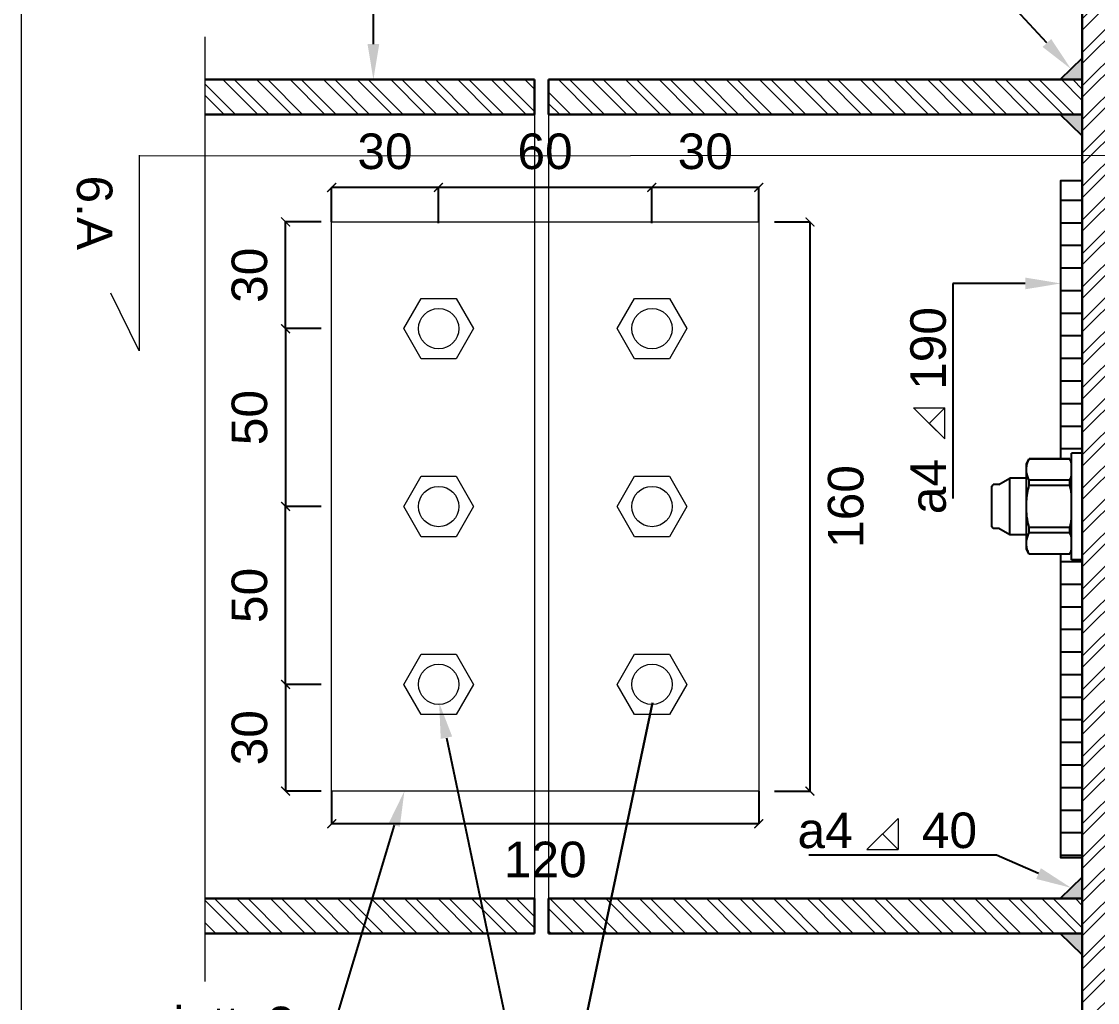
# Model space of a CAD drawing. Header units: millimetres. Extents: x 1415 to 3549, y 2194 to 4677.
# Drawn here: x 1788.7096 to 1789.0121, y 2312.8572 to 2313.133 of the extents above; entities that cross this region are included whole.
import ezdxf
from ezdxf import colors
from ezdxf.entities.mleader import LeaderData, LeaderLine
from ezdxf.math import Vec2, Vec3

# ---------------------------------------------------------------- set-up
doc = ezdxf.new("R2010")
doc.units = ezdxf.units.MM
for name, pattern in [('ACAD_ISO02W100', [15, 12, -3]), ('DASHDOT', [1, 0.5, -0.25, 0, -0.25]), ('phl_thick', [0])]:
    doc.linetypes.add(name, pattern=pattern)
doc.layers.get('0').update_dxf_attribs({"plot": 0})
for name, color, linetype, lineweight in [('bulloni', 170, 'Continuous', 15), ('giunti', 7, 'Continuous', 15), ('Layer3', 7, 'Continuous', 15), ('Layer4', 7, 'Continuous', 15), ('quote', 252, 'Continuous', 5), ('sezionato particolari', 7, 'Continuous', 30), ('sezione', 18, 'ACAD_ISO02W100', 20)]:
    doc.layers.add(name, color=color, linetype=linetype, lineweight=lineweight)
doc.layers.add('projection', color=7, linetype='Continuous')
doc.layers.add('saldatura', color=6, linetype='Continuous')
doc.layers.add('retini', color=7, linetype='DASHDOT', lineweight=9, true_color=0x636466)
doc.styles.get("Standard").update_dxf_attribs({"font": 'arial.ttf'})
doc.dimstyles.new('quote acciaio', dxfattribs={"dimtxt": 0.01, "dimasz": 0.0025, "dimexe": 0, "dimexo": 0, "dimgap": 0.005, "dimtad": 2, "dimdec": 0, "dimlfac": 1000, "dimzin": 0, "dimdsep": 46, "dimtxsty": 'Standard', "dimblk": 'ARCHTICK', "dimcen": 0, "dimclre": 252, "dimadec": 0, "dimazin": 0, "dimtfac": 1, "dimtdec": 0, "dimtofl": 0, "dimtmove": 0, "dimatfit": 3, "dimfxl": 0.01, "dimfxlon": 1, "dimtolj": 1, "dimtzin": 0, "dimarcsym": 0})
pattern_1 = [(135, (0, 0), (-0.004714634464, -0.004714634464), []), (135, (2e-19, 0.003143), (-0.004714634464, -0.004714634464), [])]

# ---------------------------------------------------------------- blocks, each defined once
blk = doc.blocks.new('_ArchTick')
at = {"color": 0, "linetype": 'ByBlock', "const_width": 0.15}
blk.add_lwpolyline([(-0.5, -0.5), (0.5, 0.5)], dxfattribs=at)
blk = doc.blocks.new('*D911')
at = {"layer": 'Defpoints', "color": 0, "transparency": 16777216}
for p in [(1788.78384, 2313.07662), (1788.79679, 2313.07662), (1788.82679, 2313.04662)]:
    blk.add_point(p, dxfattribs=at)
at = {"layer": 'quote', "color": 252, "lineweight": -2, "transparency": 16777216}
for p, q in [((1788.79384, 2313.07662), (1788.78384, 2313.07662)), ((1788.79384, 2313.04662), (1788.78384, 2313.04662))]:
    blk.add_line(p, q, dxfattribs=at)
at = {"layer": 'quote', "color": 0, "linetype": 'Continuous', "lineweight": -2, "transparency": 16777216}
blk.add_line((1788.78384, 2313.04662), (1788.78384, 2313.07662), dxfattribs=at)
at = {"layer": 'quote', "color": 0, "lineweight": -2, "transparency": 16777216, "xscale": 0.0025, "yscale": 0.0025, "zscale": 0.0025}
for p, rotation in [((1788.78384, 2313.07662), 90), ((1788.78384, 2313.04662), 270)]:
    blk.add_blockref('_ArchTick', p, dxfattribs=dict(at, rotation=rotation))
at = {"layer": 'quote', "color": 0, "transparency": 16777216, "insert": (1788.77373, 2313.06162), "char_height": 0.01, "attachment_point": 5, "rotation": 90}
blk.add_mtext('\\A1;30', dxfattribs=at)
blk = doc.blocks.new('*D906')
at = {"layer": 'Defpoints', "color": 0, "transparency": 16777216}
for p in [(1788.82679, 2313.04662), (1788.78384, 2312.99662), (1788.82679, 2312.99662)]:
    blk.add_point(p, dxfattribs=at)
at = {"layer": 'quote', "color": 252, "lineweight": -2, "transparency": 16777216}
for p, q in [((1788.79384, 2313.04662), (1788.78384, 2313.04662)), ((1788.79384, 2312.99662), (1788.78384, 2312.99662))]:
    blk.add_line(p, q, dxfattribs=at)
at = {"layer": 'quote', "color": 0, "linetype": 'Continuous', "lineweight": -2, "transparency": 16777216}
blk.add_line((1788.78384, 2313.04662), (1788.78384, 2312.99662), dxfattribs=at)
at = {"layer": 'quote', "color": 0, "lineweight": -2, "transparency": 16777216, "xscale": 0.0025, "yscale": 0.0025, "zscale": 0.0025}
for p, rotation in [((1788.78384, 2313.04662), 90), ((1788.78384, 2312.99662), 270)]:
    blk.add_blockref('_ArchTick', p, dxfattribs=dict(at, rotation=rotation))
at = {"layer": 'quote', "color": 0, "transparency": 16777216, "insert": (1788.77373, 2313.02162), "char_height": 0.01, "attachment_point": 5, "rotation": 90}
blk.add_mtext('\\A1;50', dxfattribs=at)
blk = doc.blocks.new('*D912')
at = {"layer": 'Defpoints', "color": 0, "transparency": 16777216}
for p in [(1788.82679, 2312.94662), (1788.78384, 2312.91662), (1788.85683, 2312.91662)]:
    blk.add_point(p, dxfattribs=at)
at = {"layer": 'quote', "color": 252, "lineweight": -2, "transparency": 16777216}
for p, q in [((1788.79384, 2312.94662), (1788.78384, 2312.94662)), ((1788.79384, 2312.91662), (1788.78384, 2312.91662))]:
    blk.add_line(p, q, dxfattribs=at)
at = {"layer": 'quote', "color": 0, "linetype": 'Continuous', "lineweight": -2, "transparency": 16777216}
blk.add_line((1788.78384, 2312.94662), (1788.78384, 2312.91662), dxfattribs=at)
at = {"layer": 'quote', "color": 0, "lineweight": -2, "transparency": 16777216, "xscale": 0.0025, "yscale": 0.0025, "zscale": 0.0025}
for p, rotation in [((1788.78384, 2312.94662), 90), ((1788.78384, 2312.91662), 270)]:
    blk.add_blockref('_ArchTick', p, dxfattribs=dict(at, rotation=rotation))
at = {"layer": 'quote', "color": 0, "transparency": 16777216, "insert": (1788.77373, 2312.93162), "char_height": 0.01, "attachment_point": 5, "rotation": 90}
blk.add_mtext('\\A1;30', dxfattribs=at)
blk = doc.blocks.new('*D907')
at = {"layer": 'Defpoints', "color": 0, "transparency": 16777216}
for p in [(1788.78384, 2312.99662), (1788.82679, 2312.99662), (1788.82679, 2312.94662)]:
    blk.add_point(p, dxfattribs=at)
at = {"layer": 'quote', "color": 252, "lineweight": -2, "transparency": 16777216}
for p, q in [((1788.79384, 2312.99662), (1788.78384, 2312.99662)), ((1788.79384, 2312.94662), (1788.78384, 2312.94662))]:
    blk.add_line(p, q, dxfattribs=at)
at = {"layer": 'quote', "color": 0, "linetype": 'Continuous', "lineweight": -2, "transparency": 16777216}
blk.add_line((1788.78384, 2312.94662), (1788.78384, 2312.99662), dxfattribs=at)
at = {"layer": 'quote', "color": 0, "lineweight": -2, "transparency": 16777216, "xscale": 0.0025, "yscale": 0.0025, "zscale": 0.0025}
for p, rotation in [((1788.78384, 2312.99662), 90), ((1788.78384, 2312.94662), 270)]:
    blk.add_blockref('_ArchTick', p, dxfattribs=dict(at, rotation=rotation))
at = {"layer": 'quote', "color": 0, "transparency": 16777216, "insert": (1788.77373, 2312.97162), "char_height": 0.01, "attachment_point": 5, "rotation": 90}
blk.add_mtext('\\A1;50', dxfattribs=at)
blk = doc.blocks.new('*D913')
at = {"layer": 'Defpoints', "color": 0, "transparency": 16777216}
for p in [(1788.88679, 2313.08631), (1788.91686, 2313.07662), (1788.88679, 2313.04662)]:
    blk.add_point(p, dxfattribs=at)
at = {"layer": 'quote', "color": 252, "lineweight": -2, "transparency": 16777216}
for p, q in [((1788.88679, 2313.07631), (1788.88679, 2313.08631)), ((1788.91686, 2313.07662), (1788.91686, 2313.08631))]:
    blk.add_line(p, q, dxfattribs=at)
at = {"layer": 'quote', "color": 0, "linetype": 'Continuous', "lineweight": -2, "transparency": 16777216}
blk.add_line((1788.91686, 2313.08631), (1788.88679, 2313.08631), dxfattribs=at)
at = {"layer": 'quote', "color": 0, "lineweight": -2, "transparency": 16777216, "xscale": 0.0025, "yscale": 0.0025, "zscale": 0.0025, "rotation": 180}
blk.add_blockref('_ArchTick', (1788.88679, 2313.08631), dxfattribs=at)
at = {"layer": 'quote', "color": 0, "lineweight": -2, "transparency": 16777216, "xscale": 0.0025, "yscale": 0.0025, "zscale": 0.0025}
blk.add_blockref('_ArchTick', (1788.91686, 2313.08631), dxfattribs=at)
at = {"layer": 'quote', "color": 0, "transparency": 16777216, "insert": (1788.90183, 2313.09641), "char_height": 0.01, "attachment_point": 5}
blk.add_mtext('\\A1;30', dxfattribs=at)
blk = doc.blocks.new('*D908')
at = {"layer": 'Defpoints', "color": 0, "transparency": 16777216}
for p in [(1788.82679, 2313.08631), (1788.82679, 2313.04662), (1788.88679, 2313.04662)]:
    blk.add_point(p, dxfattribs=at)
at = {"layer": 'quote', "color": 252, "lineweight": -2, "transparency": 16777216}
for p, q in [((1788.82679, 2313.07631), (1788.82679, 2313.08631)), ((1788.88679, 2313.07631), (1788.88679, 2313.08631))]:
    blk.add_line(p, q, dxfattribs=at)
at = {"layer": 'quote', "color": 0, "linetype": 'Continuous', "lineweight": -2, "transparency": 16777216}
blk.add_line((1788.88679, 2313.08631), (1788.82679, 2313.08631), dxfattribs=at)
at = {"layer": 'quote', "color": 0, "lineweight": -2, "transparency": 16777216, "xscale": 0.0025, "yscale": 0.0025, "zscale": 0.0025, "rotation": 180}
blk.add_blockref('_ArchTick', (1788.82679, 2313.08631), dxfattribs=at)
at = {"layer": 'quote', "color": 0, "lineweight": -2, "transparency": 16777216, "xscale": 0.0025, "yscale": 0.0025, "zscale": 0.0025}
blk.add_blockref('_ArchTick', (1788.88679, 2313.08631), dxfattribs=at)
at = {"layer": 'quote', "color": 0, "transparency": 16777216, "insert": (1788.85679, 2313.09641), "char_height": 0.01, "attachment_point": 5}
blk.add_mtext('\\A1;60', dxfattribs=at)
blk = doc.blocks.new('*D909')
at = {"layer": 'Defpoints', "color": 0, "transparency": 16777216}
for p in [(1788.79679, 2313.08631), (1788.79679, 2313.07662), (1788.82679, 2313.04662)]:
    blk.add_point(p, dxfattribs=at)
at = {"layer": 'quote', "color": 252, "lineweight": -2, "transparency": 16777216}
for p, q in [((1788.79679, 2313.07662), (1788.79679, 2313.08631)), ((1788.82679, 2313.07631), (1788.82679, 2313.08631))]:
    blk.add_line(p, q, dxfattribs=at)
at = {"layer": 'quote', "color": 0, "linetype": 'Continuous', "lineweight": -2, "transparency": 16777216}
blk.add_line((1788.82679, 2313.08631), (1788.79679, 2313.08631), dxfattribs=at)
at = {"layer": 'quote', "color": 0, "lineweight": -2, "transparency": 16777216, "xscale": 0.0025, "yscale": 0.0025, "zscale": 0.0025, "rotation": 180}
blk.add_blockref('_ArchTick', (1788.79679, 2313.08631), dxfattribs=at)
at = {"layer": 'quote', "color": 0, "lineweight": -2, "transparency": 16777216, "xscale": 0.0025, "yscale": 0.0025, "zscale": 0.0025}
blk.add_blockref('_ArchTick', (1788.82679, 2313.08631), dxfattribs=at)
at = {"layer": 'quote', "color": 0, "transparency": 16777216, "insert": (1788.81179, 2313.09641), "char_height": 0.01, "attachment_point": 5}
blk.add_mtext('\\A1;30', dxfattribs=at)
blk = doc.blocks.new('*D914')
at = {"layer": 'Defpoints', "color": 0, "transparency": 16777216}
for p in [(1788.91686, 2313.07662), (1788.91686, 2312.91662), (1788.93126, 2312.91662)]:
    blk.add_point(p, dxfattribs=at)
at = {"layer": 'quote', "color": 252, "lineweight": -2, "transparency": 16777216}
for p, q in [((1788.92126, 2313.07662), (1788.93126, 2313.07662)), ((1788.92126, 2312.91662), (1788.93126, 2312.91662))]:
    blk.add_line(p, q, dxfattribs=at)
at = {"layer": 'quote', "color": 0, "linetype": 'Continuous', "lineweight": -2, "transparency": 16777216}
blk.add_line((1788.93126, 2313.07662), (1788.93126, 2312.91662), dxfattribs=at)
at = {"layer": 'quote', "color": 0, "lineweight": -2, "transparency": 16777216, "xscale": 0.0025, "yscale": 0.0025, "zscale": 0.0025}
for p, rotation in [((1788.93126, 2313.07662), 90), ((1788.93126, 2312.91662), 270)]:
    blk.add_blockref('_ArchTick', p, dxfattribs=dict(at, rotation=rotation))
at = {"layer": 'quote', "color": 0, "transparency": 16777216, "insert": (1788.94136, 2312.99662), "char_height": 0.01, "attachment_point": 5, "rotation": 90}
blk.add_mtext('\\A1;160', dxfattribs=at)
blk = doc.blocks.new('*D915')
at = {"layer": 'Defpoints', "color": 0, "transparency": 16777216}
for p in [(1788.79679, 2312.91662), (1788.91686, 2312.91662), (1788.79679, 2312.90744)]:
    blk.add_point(p, dxfattribs=at)
at = {"layer": 'quote', "color": 252, "lineweight": -2, "transparency": 16777216}
for p, q in [((1788.79679, 2312.91662), (1788.79679, 2312.90744)), ((1788.91686, 2312.91662), (1788.91686, 2312.90744))]:
    blk.add_line(p, q, dxfattribs=at)
at = {"layer": 'quote', "color": 0, "linetype": 'Continuous', "lineweight": -2, "transparency": 16777216}
blk.add_line((1788.91686, 2312.90744), (1788.79679, 2312.90744), dxfattribs=at)
at = {"layer": 'quote', "color": 0, "lineweight": -2, "transparency": 16777216, "xscale": 0.0025, "yscale": 0.0025, "zscale": 0.0025, "rotation": 180}
blk.add_blockref('_ArchTick', (1788.79679, 2312.90744), dxfattribs=at)
at = {"layer": 'quote', "color": 0, "lineweight": -2, "transparency": 16777216, "xscale": 0.0025, "yscale": 0.0025, "zscale": 0.0025}
blk.add_blockref('_ArchTick', (1788.91686, 2312.90744), dxfattribs=at)
at = {"layer": 'quote', "color": 0, "transparency": 16777216, "insert": (1788.85683, 2312.89734), "char_height": 0.01, "attachment_point": 5}
blk.add_mtext('\\A1;120', dxfattribs=at)
blk = doc.blocks.new('*D1452')
at = {"layer": 'Defpoints', "color": 0, "transparency": 16777216}
for p in [(1789.00779, 2313.22346), (1788.85779, 2313.11662), (1789.00779, 2313.11662)]:
    blk.add_point(p, dxfattribs=at)
at = {"layer": 'quote', "color": 252, "lineweight": -2, "transparency": 16777216}
for p, q in [((1788.85779, 2313.21346), (1788.85779, 2313.22346)), ((1789.00779, 2313.21346), (1789.00779, 2313.22346))]:
    blk.add_line(p, q, dxfattribs=at)
at = {"layer": 'quote', "color": 0, "linetype": 'Continuous', "lineweight": -2, "transparency": 16777216}
blk.add_line((1788.85779, 2313.22346), (1789.00779, 2313.22346), dxfattribs=at)
at = {"layer": 'quote', "color": 0, "lineweight": -2, "transparency": 16777216, "xscale": 0.0025, "yscale": 0.0025, "zscale": 0.0025, "rotation": 180}
blk.add_blockref('_ArchTick', (1788.85779, 2313.22346), dxfattribs=at)
at = {"layer": 'quote', "color": 0, "lineweight": -2, "transparency": 16777216, "xscale": 0.0025, "yscale": 0.0025, "zscale": 0.0025}
blk.add_blockref('_ArchTick', (1789.00779, 2313.22346), dxfattribs=at)
at = {"layer": 'quote', "color": 0, "transparency": 16777216, "insert": (1788.93279, 2313.23357), "char_height": 0.01, "attachment_point": 5}
blk.add_mtext('\\A1;150', dxfattribs=at)

msp = doc.modelspace()

# ---------------------------------------------------------------- hatches: boundary and pattern name
at = {"layer": 'retini', "true_color": 0x939598}
h = msp.add_hatch(dxfattribs=at)
h.set_pattern_fill('ANSI32', color=252, scale=0.0007)
h.set_pattern_definition([(45, (0, 0), (-0.004714634464, 0.004714634464), []), (45, (0.003143, 0), (-0.004714634464, 0.004714634464), [])])
h.paths.add_polyline_path([(1789.00779, 2313.09537), (1789.02779, 2313.09537), (1789.02779, 2312.78662), (1789.00779, 2312.78662)])
h.paths.add_polyline_path([(1789.00779, 2313.20662), (1789.02779, 2313.20662), (1789.02779, 2313.09537), (1789.00779, 2313.09537)])
at = {"layer": 'retini', "transparency": 33554687}
h = msp.add_hatch(dxfattribs=at)
h.set_pattern_fill('ANSI32', color=256, scale=0.0007, angle=90)
h.set_pattern_definition(pattern_1)
h.paths.add_polyline_path([(1788.76127, 2313.11662), (1788.76127, 2313.10682), (1788.85379, 2313.10682), (1788.85379, 2313.11662)])
h.paths.add_polyline_path([(1789.00779, 2313.10682), (1789.00779, 2313.10982), (1789.00779, 2313.11662), (1788.85779, 2313.11662), (1788.85779, 2313.10682)])
h = msp.add_hatch(dxfattribs=at)
h.set_pattern_fill('ANSI32', color=256, scale=0.0007, angle=90)
h.set_pattern_definition(pattern_1)
h.paths.add_polyline_path([(1788.85379, 2312.88642), (1788.83858, 2312.88642), (1788.84064, 2312.87662), (1788.85379, 2312.87662)])
h.paths.add_polyline_path([(1788.83858, 2312.88642), (1788.76127, 2312.88642), (1788.76127, 2312.87662), (1788.84064, 2312.87662)])
h.paths.add_polyline_path([(1788.87536, 2312.88642), (1788.85779, 2312.88642), (1788.85779, 2312.87662), (1788.87328, 2312.87662)])
h.paths.add_polyline_path([(1789.00779, 2312.88342), (1789.00779, 2312.88642), (1788.87536, 2312.88642), (1788.87328, 2312.87662), (1789.00779, 2312.87662)])
at = {"layer": 'saldatura'}
h = msp.add_hatch(color=256, dxfattribs=at)
h.dxf.hatch_style = 1
h.paths.add_polyline_path([(1789.00468, 2313.11962), (1789.00157, 2313.11662), (1789.00779, 2313.11662), (1789.00779, 2313.12262)])
h = msp.add_hatch(color=256, dxfattribs=at)
h.dxf.hatch_style = 1
h.paths.add_polyline_path([(1789.00468, 2313.10382), (1789.00157, 2313.10682), (1789.00779, 2313.10682), (1789.00779, 2313.10082)])
h = msp.add_hatch(dxfattribs=at)
h.set_pattern_fill('ANSI31', color=256, scale=0.002, angle=135)
h.paths.add_polyline_path([(1789.00179, 2313.00997), (1789.0043, 2313.00997), (1789.0044, 2313.00976), (1789.00449, 2313.00957), (1789.00458, 2313.00937), (1789.00466, 2313.00918), (1789.00473, 2313.00899), (1789.00479, 2313.0088), (1789.00479, 2313.01162), (1789.00779, 2313.01162), (1789.00779, 2313.08825), (1789.00179, 2313.08825)])
h.paths.add_polyline_path([(1789.00179, 2313.00253), (1789.0043, 2313.00253), (1789.0044, 2313.00212), (1789.00449, 2313.00173), (1789.00458, 2313.00134), (1789.00466, 2313.00095), (1789.00473, 2313.00057), (1789.00479, 2313.00019), (1789.00479, 2313.00523), (1789.00473, 2313.00504), (1789.00466, 2313.00485), (1789.00458, 2313.00466), (1789.00449, 2313.00446), (1789.0044, 2313.00426), (1789.0043, 2313.00406), (1789.00179, 2313.00406)])
h.paths.add_polyline_path([(1789.00479, 2312.98444), (1789.00473, 2312.98425), (1789.00466, 2312.98406), (1789.00458, 2312.98387), (1789.00449, 2312.98367), (1789.0044, 2312.98348), (1789.0043, 2312.98327), (1789.00179, 2312.98327), (1789.00179, 2312.89785), (1789.00779, 2312.89785), (1789.00779, 2312.98162), (1789.00479, 2312.98162)])
h.paths.add_polyline_path([(1789.00473, 2312.9882), (1789.00479, 2312.98801), (1789.00479, 2312.99305), (1789.00473, 2312.99267), (1789.00466, 2312.99229), (1789.00458, 2312.99191), (1789.00449, 2312.99151), (1789.0044, 2312.99112), (1789.0043, 2312.99071), (1789.00179, 2312.99071), (1789.00179, 2312.98918), (1789.0043, 2312.98918), (1789.0044, 2312.98898), (1789.00449, 2312.98878), (1789.00458, 2312.98859), (1789.00466, 2312.98839)])
h = msp.add_hatch(color=256, dxfattribs=at)
h.dxf.hatch_style = 1
h.paths.add_polyline_path([(1789.00468, 2312.88942), (1789.00157, 2312.88642), (1789.00779, 2312.88642), (1789.00779, 2312.89242)])
h = msp.add_hatch(color=256, dxfattribs=at)
h.dxf.hatch_style = 1
h.paths.add_polyline_path([(1789.00468, 2312.87362), (1789.00157, 2312.87662), (1789.00779, 2312.87662), (1789.00779, 2312.87062)])

# ---------------------------------------------------------------- linework, layer by layer
at = {"layer": 'bulloni'}
for points in [[(1788.83667, 2313.04662), (1788.83177, 2313.03812), (1788.82195, 2313.03812), (1788.81704, 2313.04662), (1788.82195, 2313.05512), (1788.83177, 2313.05512)], [(1788.89667, 2313.04662), (1788.89177, 2313.03812), (1788.88195, 2313.03812), (1788.87704, 2313.04662), (1788.88195, 2313.05512), (1788.89177, 2313.05512)], [(1788.83667, 2312.99662), (1788.83177, 2312.98812), (1788.82195, 2312.98812), (1788.81704, 2312.99662), (1788.82195, 2313.00512), (1788.83177, 2313.00512)], [(1788.89667, 2312.99662), (1788.89177, 2312.98812), (1788.88195, 2312.98812), (1788.87704, 2312.99662), (1788.88195, 2313.00512), (1788.89177, 2313.00512)], [(1788.83667, 2312.94662), (1788.83177, 2312.93812), (1788.82195, 2312.93812), (1788.81704, 2312.94662), (1788.82195, 2312.95512), (1788.83177, 2312.95512)], [(1788.89667, 2312.94662), (1788.89177, 2312.93812), (1788.88195, 2312.93812), (1788.87704, 2312.94662), (1788.88195, 2312.95512), (1788.89177, 2312.95512)]]:
    msp.add_lwpolyline(points, close=True, dxfattribs=at)
for centre in [(1788.82686, 2313.04662), (1788.88686, 2313.04662), (1788.82686, 2312.99662), (1788.88686, 2312.99662), (1788.82686, 2312.94662), (1788.88686, 2312.94662)]:
    msp.add_circle(centre, 0.00567, dxfattribs=at)
at = {"layer": 'giunti'}
msp.add_lwpolyline([(1788.91686, 2312.91662), (1788.79679, 2312.91662), (1788.79679, 2313.07662), (1788.91686, 2313.07662), (1788.91686, 2312.91662)], dxfattribs=at)
at = {"layer": 'Layer3'}
msp.add_lwpolyline([(1788.7096, 2314.18968), (1790.38074, 2314.18968), (1790.38074, 2312.20923), (1788.7096, 2312.20923)], close=True, dxfattribs=at)
msp.add_lwpolyline([(1788.85779, 2313.11662), (1788.98579, 2313.11662)], dxfattribs=at)
at = {"layer": 'Layer4'}
for points in [[(1788.85379, 2313.10682), (1788.85379, 2313.07662)], [(1788.85779, 2313.10682), (1788.85779, 2313.07662)], [(1788.85379, 2312.91662), (1788.85379, 2312.88642)], [(1788.85779, 2312.91662), (1788.85779, 2312.88642)]]:
    msp.add_lwpolyline(points, dxfattribs=at)
at = {"layer": 'Layer4', "linetype": 'ACAD_ISO02W100', "ltscale": 0.25}
for points in [[(1788.85379, 2313.07662), (1788.85379, 2312.91662)], [(1788.85779, 2313.07662), (1788.85779, 2312.91662)]]:
    msp.add_lwpolyline(points, dxfattribs=at)
at = {"layer": 'projection', "color": 7, "linetype": 'phl_thick'}
for p, q in [((1788.99209, 2313.00862), (1788.99289, 2313.01)), ((1788.99257, 2313.00927), (1788.99272, 2313.00962)), ((1788.99257, 2313.00927), (1788.99272, 2313.00962)), ((1788.99272, 2313.00962), (1788.99289, 2313.00997)), ((1788.99272, 2313.00962), (1788.99289, 2313.00997)), ((1788.99289, 2313.00997), (1788.99289, 2313.01)), ((1789.0043, 2313.01), (1788.99289, 2313.01)), ((1788.99289, 2313.00997), (1788.99289, 2313.01)), ((1789.0043, 2313.00997), (1788.99289, 2313.00997)), ((1789.0043, 2313.00997), (1788.99289, 2313.00997)), ((1789.0043, 2313.00997), (1789.0043, 2313.01)), ((1789.00479, 2313.00914), (1789.0043, 2313.01)), ((1789.0043, 2313.00997), (1789.0043, 2313.01)), ((1789.0044, 2313.00976), (1789.0043, 2313.00997)), ((1789.0044, 2313.00976), (1789.0043, 2313.00997)), ((1789.00449, 2313.00957), (1789.0044, 2313.00976)), ((1789.00449, 2313.00957), (1789.0044, 2313.00976)), ((1789.00458, 2313.00937), (1789.00449, 2313.00957)), ((1789.00458, 2313.00937), (1789.00449, 2313.00957)), ((1789.00466, 2313.00918), (1789.00458, 2313.00937)), ((1789.00466, 2313.00918), (1789.00458, 2313.00937)), ((1789.00779, 2313.01162), (1789.00479, 2313.01162)), ((1789.00479, 2312.98162), (1789.00479, 2313.01162)), ((1789.00779, 2312.98162), (1789.00779, 2313.01162)), ((1788.99209, 2312.98462), (1788.99209, 2313.00862)), ((1788.99209, 2313.00701), (1788.9921, 2313.00733)), ((1788.99209, 2313.00701), (1788.9921, 2313.00733)), ((1788.9921, 2313.00673), (1788.99209, 2313.00701)), ((1788.9921, 2313.00673), (1788.99209, 2313.00701)), ((1788.9921, 2313.00733), (1788.99213, 2313.00765)), ((1788.9921, 2313.00733), (1788.99213, 2313.00765)), ((1788.99212, 2313.00644), (1788.9921, 2313.00673)), ((1788.99212, 2313.00644), (1788.9921, 2313.00673)), ((1788.99216, 2313.00615), (1788.99212, 2313.00644)), ((1788.99216, 2313.00615), (1788.99212, 2313.00644)), ((1788.99213, 2313.00765), (1788.99218, 2313.00797)), ((1788.99213, 2313.00765), (1788.99218, 2313.00797)), ((1788.99218, 2313.00797), (1788.99225, 2313.00829)), ((1788.99218, 2313.00797), (1788.99225, 2313.00829)), ((1788.99225, 2313.00829), (1788.99233, 2313.00861)), ((1788.99225, 2313.00829), (1788.99233, 2313.00861)), ((1788.99233, 2313.00861), (1788.99244, 2313.00894)), ((1788.99233, 2313.00861), (1788.99244, 2313.00894)), ((1788.99244, 2313.00894), (1788.99257, 2313.00927)), ((1788.99244, 2313.00894), (1788.99257, 2313.00927)), ((1789.00473, 2313.00899), (1789.00466, 2313.00918)), ((1789.00473, 2313.00899), (1789.00466, 2313.00918)), ((1789.00479, 2313.0088), (1789.00473, 2313.00899)), ((1789.00479, 2313.0088), (1789.00473, 2313.00899)), ((1788.98439, 2313.00277), (1788.98742, 2313.00462)), ((1788.98742, 2312.98862), (1788.98742, 2313.00462)), ((1788.99209, 2313.00462), (1788.98742, 2313.00462)), ((1788.98742, 2312.98862), (1788.98742, 2313.00462)), ((1788.99222, 2313.00587), (1788.99216, 2313.00615)), ((1788.99222, 2313.00587), (1788.99216, 2313.00615)), ((1788.99229, 2313.00558), (1788.99222, 2313.00587)), ((1788.99229, 2313.00558), (1788.99222, 2313.00587)), ((1788.99237, 2313.00528), (1788.99229, 2313.00558)), ((1788.99237, 2313.00528), (1788.99229, 2313.00558)), ((1788.99248, 2313.00499), (1788.99237, 2313.00528)), ((1788.99248, 2313.00499), (1788.99237, 2313.00528)), ((1788.9926, 2313.00468), (1788.99248, 2313.00499)), ((1788.9926, 2313.00468), (1788.99248, 2313.00499)), ((1788.99273, 2313.00438), (1788.9926, 2313.00468)), ((1788.99273, 2313.00438), (1788.9926, 2313.00468)), ((1788.99289, 2313.00406), (1788.99273, 2313.00438)), ((1788.99289, 2313.00406), (1788.99273, 2313.00438)), ((1789.0043, 2313.00406), (1788.99289, 2313.00406)), ((1788.99289, 2313.00253), (1788.99289, 2313.00406)), ((1788.99289, 2313.00253), (1788.99289, 2313.00406)), ((1789.0043, 2313.00406), (1789.0044, 2313.00426)), ((1789.0043, 2313.00406), (1789.0044, 2313.00426)), ((1789.0043, 2313.00253), (1789.0043, 2313.00406)), ((1789.0043, 2313.00253), (1789.0043, 2313.00406)), ((1789.0044, 2313.00426), (1789.00449, 2313.00446)), ((1789.0044, 2313.00426), (1789.00449, 2313.00446)), ((1789.00449, 2313.00446), (1789.00458, 2313.00466)), ((1789.00449, 2313.00446), (1789.00458, 2313.00466)), ((1789.00458, 2313.00466), (1789.00466, 2313.00485)), ((1789.00458, 2313.00466), (1789.00466, 2313.00485)), ((1789.00466, 2313.00485), (1789.00473, 2313.00504)), ((1789.00466, 2313.00485), (1789.00473, 2313.00504)), ((1789.00473, 2313.00504), (1789.00479, 2313.00523)), ((1789.00473, 2313.00504), (1789.00479, 2313.00523)), ((1788.98239, 2313.00237), (1788.98279, 2313.00277)), ((1788.98239, 2312.99087), (1788.98239, 2313.00237)), ((1788.98439, 2313.00277), (1788.98279, 2313.00277)), ((1788.99233, 2312.99976), (1788.99241, 2313.00029)), ((1788.99233, 2312.99976), (1788.99241, 2313.00029)), ((1788.99241, 2313.00029), (1788.99251, 2313.00084)), ((1788.99241, 2313.00029), (1788.99251, 2313.00084)), ((1788.99251, 2313.00084), (1788.99262, 2313.00139)), ((1788.99251, 2313.00084), (1788.99262, 2313.00139)), ((1788.99262, 2313.00139), (1788.99275, 2313.00195)), ((1788.99262, 2313.00139), (1788.99275, 2313.00195)), ((1788.99275, 2313.00195), (1788.99289, 2313.00253)), ((1788.99275, 2313.00195), (1788.99289, 2313.00253)), ((1789.0043, 2313.00253), (1788.99289, 2313.00253)), ((1789.0043, 2313.00253), (1788.99289, 2313.00253)), ((1789.0044, 2313.00212), (1789.0043, 2313.00253)), ((1789.0044, 2313.00212), (1789.0043, 2313.00253)), ((1789.00449, 2313.00173), (1789.0044, 2313.00212)), ((1789.00449, 2313.00173), (1789.0044, 2313.00212)), ((1789.00458, 2313.00134), (1789.00449, 2313.00173)), ((1789.00458, 2313.00134), (1789.00449, 2313.00173)), ((1789.00466, 2313.00095), (1789.00458, 2313.00134)), ((1789.00466, 2313.00095), (1789.00458, 2313.00134)), ((1789.00473, 2313.00057), (1789.00466, 2313.00095)), ((1789.00473, 2313.00057), (1789.00466, 2313.00095)), ((1789.00479, 2313.00019), (1789.00473, 2313.00057)), ((1789.00479, 2313.00019), (1789.00473, 2313.00057)), ((1788.9921, 2312.99714), (1788.99212, 2312.99766)), ((1788.9921, 2312.99714), (1788.99212, 2312.99766)), ((1788.99212, 2312.99766), (1788.99215, 2312.99818)), ((1788.99212, 2312.99766), (1788.99215, 2312.99818)), ((1788.99215, 2312.99818), (1788.9922, 2312.9987)), ((1788.99215, 2312.99818), (1788.9922, 2312.9987)), ((1788.9922, 2312.9987), (1788.99225, 2312.99923)), ((1788.9922, 2312.9987), (1788.99225, 2312.99923)), ((1788.99225, 2312.99923), (1788.99233, 2312.99976)), ((1788.99225, 2312.99923), (1788.99233, 2312.99976)), ((1788.99209, 2312.99662), (1788.9921, 2312.99714)), ((1788.99209, 2312.99662), (1788.9921, 2312.99714)), ((1788.9921, 2312.9961), (1788.99209, 2312.99662)), ((1788.9921, 2312.9961), (1788.99209, 2312.99662)), ((1788.99212, 2312.99558), (1788.9921, 2312.9961)), ((1788.99212, 2312.99558), (1788.9921, 2312.9961)), ((1788.99215, 2312.99506), (1788.99212, 2312.99558)), ((1788.99215, 2312.99506), (1788.99212, 2312.99558)), ((1788.9922, 2312.99454), (1788.99215, 2312.99506)), ((1788.9922, 2312.99454), (1788.99215, 2312.99506)), ((1788.99225, 2312.99401), (1788.9922, 2312.99454)), ((1788.99225, 2312.99401), (1788.9922, 2312.99454)), ((1788.99233, 2312.99348), (1788.99225, 2312.99401)), ((1788.99233, 2312.99348), (1788.99225, 2312.99401)), ((1788.99241, 2312.99295), (1788.99233, 2312.99348)), ((1788.99241, 2312.99295), (1788.99233, 2312.99348)), ((1788.99251, 2312.9924), (1788.99241, 2312.99295)), ((1788.99251, 2312.9924), (1788.99241, 2312.99295)), ((1788.99262, 2312.99185), (1788.99251, 2312.9924)), ((1788.99262, 2312.99185), (1788.99251, 2312.9924)), ((1788.99275, 2312.99129), (1788.99262, 2312.99185)), ((1788.99275, 2312.99129), (1788.99262, 2312.99185)), ((1788.99289, 2312.99071), (1788.99275, 2312.99129)), ((1788.99289, 2312.99071), (1788.99275, 2312.99129)), ((1789.0044, 2312.99112), (1789.00449, 2312.99151)), ((1789.0044, 2312.99112), (1789.00449, 2312.99151)), ((1789.00449, 2312.99151), (1789.00458, 2312.99191)), ((1789.00449, 2312.99151), (1789.00458, 2312.99191)), ((1789.00458, 2312.99191), (1789.00466, 2312.99229)), ((1789.00458, 2312.99191), (1789.00466, 2312.99229)), ((1789.00466, 2312.99229), (1789.00473, 2312.99267)), ((1789.00466, 2312.99229), (1789.00473, 2312.99267)), ((1789.00473, 2312.99267), (1789.00479, 2312.99305)), ((1789.00473, 2312.99267), (1789.00479, 2312.99305)), ((1788.98279, 2312.99047), (1788.98239, 2312.99087)), ((1788.98439, 2312.99047), (1788.98279, 2312.99047)), ((1788.98742, 2312.98862), (1788.98439, 2312.99047)), ((1788.99209, 2312.98862), (1788.98742, 2312.98862)), ((1788.99237, 2312.98796), (1788.99248, 2312.98825)), ((1788.99237, 2312.98796), (1788.99248, 2312.98825)), ((1788.99248, 2312.98825), (1788.9926, 2312.98856)), ((1788.99248, 2312.98825), (1788.9926, 2312.98856)), ((1788.9926, 2312.98856), (1788.99273, 2312.98887)), ((1788.9926, 2312.98856), (1788.99273, 2312.98887)), ((1788.99273, 2312.98887), (1788.99289, 2312.98918)), ((1788.99273, 2312.98887), (1788.99289, 2312.98918)), ((1789.0043, 2312.99071), (1788.99289, 2312.99071)), ((1788.99289, 2312.98918), (1788.99289, 2312.99071)), ((1789.0043, 2312.99071), (1788.99289, 2312.99071)), ((1788.99289, 2312.98918), (1788.99289, 2312.99071)), ((1789.0043, 2312.98918), (1788.99289, 2312.98918)), ((1789.0043, 2312.98918), (1788.99289, 2312.98918)), ((1789.0043, 2312.99071), (1789.0044, 2312.99112)), ((1789.0043, 2312.99071), (1789.0044, 2312.99112)), ((1789.0043, 2312.98918), (1789.0043, 2312.99071)), ((1789.0043, 2312.98918), (1789.0043, 2312.99071)), ((1789.0044, 2312.98898), (1789.0043, 2312.98918)), ((1789.0044, 2312.98898), (1789.0043, 2312.98918)), ((1789.00449, 2312.98878), (1789.0044, 2312.98898)), ((1789.00449, 2312.98878), (1789.0044, 2312.98898)), ((1789.00458, 2312.98859), (1789.00449, 2312.98878)), ((1789.00458, 2312.98859), (1789.00449, 2312.98878)), ((1789.00466, 2312.98839), (1789.00458, 2312.98859)), ((1789.00466, 2312.98839), (1789.00458, 2312.98859)), ((1789.00473, 2312.9882), (1789.00466, 2312.98839)), ((1789.00473, 2312.9882), (1789.00466, 2312.98839)), ((1789.00479, 2312.98801), (1789.00473, 2312.9882)), ((1789.00479, 2312.98801), (1789.00473, 2312.9882)), ((1788.99209, 2312.98623), (1788.9921, 2312.98651)), ((1788.99209, 2312.98623), (1788.9921, 2312.98651)), ((1788.9921, 2312.98591), (1788.99209, 2312.98623)), ((1788.9921, 2312.98591), (1788.99209, 2312.98623)), ((1788.9921, 2312.98651), (1788.99212, 2312.9868)), ((1788.9921, 2312.98651), (1788.99212, 2312.9868)), ((1788.99213, 2312.98559), (1788.9921, 2312.98591)), ((1788.99213, 2312.98559), (1788.9921, 2312.98591)), ((1788.99212, 2312.9868), (1788.99216, 2312.98709)), ((1788.99212, 2312.9868), (1788.99216, 2312.98709)), ((1788.99218, 2312.98527), (1788.99213, 2312.98559)), ((1788.99218, 2312.98527), (1788.99213, 2312.98559)), ((1788.99216, 2312.98709), (1788.99222, 2312.98737)), ((1788.99216, 2312.98709), (1788.99222, 2312.98737)), ((1788.99225, 2312.98495), (1788.99218, 2312.98527)), ((1788.99225, 2312.98495), (1788.99218, 2312.98527)), ((1788.99222, 2312.98737), (1788.99229, 2312.98766)), ((1788.99222, 2312.98737), (1788.99229, 2312.98766)), ((1788.99229, 2312.98766), (1788.99237, 2312.98796)), ((1788.99229, 2312.98766), (1788.99237, 2312.98796)), ((1788.99289, 2312.98325), (1788.99209, 2312.98462)), ((1788.99233, 2312.98463), (1788.99225, 2312.98495)), ((1788.99233, 2312.98463), (1788.99225, 2312.98495)), ((1788.99244, 2312.9843), (1788.99233, 2312.98463)), ((1788.99244, 2312.9843), (1788.99233, 2312.98463)), ((1788.99257, 2312.98397), (1788.99244, 2312.9843)), ((1788.99257, 2312.98397), (1788.99244, 2312.9843)), ((1788.99272, 2312.98363), (1788.99257, 2312.98397)), ((1788.99272, 2312.98363), (1788.99257, 2312.98397)), ((1788.99289, 2312.98327), (1788.99272, 2312.98363)), ((1788.99289, 2312.98327), (1788.99272, 2312.98363)), ((1789.0043, 2312.98327), (1788.99289, 2312.98327)), ((1788.99289, 2312.98325), (1788.99289, 2312.98327)), ((1789.0043, 2312.98327), (1788.99289, 2312.98327)), ((1788.99289, 2312.98325), (1788.99289, 2312.98327)), ((1789.0043, 2312.98325), (1788.99289, 2312.98325)), ((1789.0043, 2312.98325), (1789.00479, 2312.9841)), ((1789.0043, 2312.98327), (1789.0044, 2312.98348)), ((1789.0043, 2312.98327), (1789.0044, 2312.98348)), ((1789.0043, 2312.98325), (1789.0043, 2312.98327)), ((1789.0043, 2312.98325), (1789.0043, 2312.98327)), ((1789.0044, 2312.98348), (1789.00449, 2312.98367)), ((1789.0044, 2312.98348), (1789.00449, 2312.98367)), ((1789.00449, 2312.98367), (1789.00458, 2312.98387)), ((1789.00449, 2312.98367), (1789.00458, 2312.98387)), ((1789.00458, 2312.98387), (1789.00466, 2312.98406)), ((1789.00458, 2312.98387), (1789.00466, 2312.98406)), ((1789.00466, 2312.98406), (1789.00473, 2312.98425)), ((1789.00466, 2312.98406), (1789.00473, 2312.98425)), ((1789.00473, 2312.98425), (1789.00479, 2312.98444)), ((1789.00473, 2312.98425), (1789.00479, 2312.98444)), ((1789.00779, 2312.98162), (1789.00479, 2312.98162))]:
    msp.add_line(p, q, dxfattribs=at)
at = {"layer": 'quote', "lineweight": 20}
for points in [[(1788.96041, 2313.02437), (1788.96915, 2313.02437)], [(1788.96041, 2313.02437), (1788.96915, 2313.01563), (1788.96478, 2313.02), (1788.96915, 2313.02437)], [(1788.96915, 2313.01563), (1788.96915, 2313.02437)], [(1788.95601, 2312.90896), (1788.94728, 2312.90022), (1788.95164, 2312.90459), (1788.95601, 2312.90022)], [(1788.95601, 2312.90896), (1788.95601, 2312.90022)], [(1788.94728, 2312.90022), (1788.95601, 2312.90022)]]:
    msp.add_lwpolyline(points, dxfattribs=at)
at = {"layer": 'saldatura'}
for points in [[(1789.00779, 2313.12262), (1789.00779, 2313.12262), (1789.00157, 2313.11662), (1789.00779, 2313.11662)], [(1789.00779, 2313.10082), (1789.00779, 2313.10082), (1789.00157, 2313.10682), (1789.00779, 2313.10682)], [(1789.00779, 2312.89242), (1789.00779, 2312.89242), (1789.00157, 2312.88642), (1789.00779, 2312.88642)], [(1789.00779, 2312.87062), (1789.00779, 2312.87062), (1789.00157, 2312.87662), (1789.00779, 2312.87662)]]:
    msp.add_lwpolyline(points, close=True, dxfattribs=at)
msp.add_lwpolyline([(1789.00179, 2313.00997), (1789.00179, 2313.08825), (1789.00779, 2313.08825), (1789.00779, 2312.89785), (1789.00179, 2312.89785), (1789.00179, 2312.98327)], dxfattribs=at)
at = {"layer": 'sezionato particolari'}
for points in [[(1789.00779, 2313.20662), (1789.00779, 2312.78662), (1789.02779, 2312.78662), (1789.02779, 2313.20662), (1789.00779, 2313.20662)], [(1788.76127, 2313.11662), (1788.85379, 2313.11662)], [(1788.85379, 2313.10682), (1788.85379, 2313.11662)], [(1788.85779, 2313.11662), (1789.00779, 2313.11662), (1789.00779, 2312.87662)], [(1788.85779, 2313.11662), (1788.85779, 2313.10682)], [(1788.76127, 2313.10682), (1788.85379, 2313.10682)], [(1788.85779, 2313.10682), (1789.00779, 2313.10682)], [(1788.85379, 2312.88642), (1788.76127, 2312.88642)], [(1788.85379, 2312.88642), (1788.85379, 2312.87662)], [(1789.00779, 2312.88642), (1788.85779, 2312.88642)], [(1788.85779, 2312.88642), (1788.85779, 2312.87662)], [(1788.85379, 2312.87662), (1788.76127, 2312.87662)], [(1789.00779, 2312.87662), (1789.00779, 2312.87662), (1788.85779, 2312.87662)]]:
    msp.add_lwpolyline(points, dxfattribs=at)
at = {"layer": 'sezione', "ltscale": 0.2}
for p, q in [((1789.17779, 2313.09537), (1788.74266, 2313.0951)), ((1788.74266, 2313.09536), (1788.74269, 2313.04035)), ((1788.74269, 2313.04035), (1788.73469, 2313.05662))]:
    msp.add_line(p, q, dxfattribs=at)
msp.add_lwpolyline([(1788.76127, 2312.86309), (1788.76127, 2313.12867)], dxfattribs=at)

# ---------------------------------------------------------------- texts
at = {"layer": 'sezione'}
msp.add_text('6.A', height=0.01, rotation=270.003, dxfattribs=at).set_placement((1788.72516, 2313.08967))

# ---------------------------------------------------------------- dimensions: what is measured, and where the dimension line sits
at = {"layer": 'quote'}
for base, p1, p2, angle, picture, middle in [((1789.00779, 2313.22346), (1788.85779, 2313.11662), (1789.00779, 2313.11662), 180, '*D1452', (1788.93279, 2313.23357)), ((1788.79679, 2313.08631), (1788.82679, 2313.04662), (1788.79679, 2313.07662), 180, '*D909', (1788.81179, 2313.09641)), ((1788.82679, 2313.08631), (1788.88679, 2313.04662), (1788.82679, 2313.04662), 180, '*D908', (1788.85679, 2313.09641)), ((1788.88679, 2313.08631), (1788.91686, 2313.07662), (1788.88679, 2313.04662), 180, '*D913', (1788.90183, 2313.09641)), ((1788.78384, 2313.07662), (1788.82679, 2313.04662), (1788.79679, 2313.07662), 90, '*D911', (1788.77373, 2313.06162)), ((1788.93126, 2312.91662), (1788.91686, 2313.07662), (1788.91686, 2312.91662), 90, '*D914', (1788.94136, 2312.99662)), ((1788.78384, 2312.99662), (1788.82679, 2313.04662), (1788.82679, 2312.99662), 90, '*D906', (1788.77373, 2313.02162)), ((1788.78384, 2312.99662), (1788.82679, 2312.94662), (1788.82679, 2312.99662), 90, '*D907', (1788.77373, 2312.97162)), ((1788.78384, 2312.91662), (1788.82679, 2312.94662), (1788.85683, 2312.91662), 90, '*D912', (1788.77373, 2312.93162)), ((1788.79679, 2312.90744), (1788.91686, 2312.91662), (1788.79679, 2312.91662), 180, '*D915', (1788.85683, 2312.89734))]:
    dim = msp.add_linear_dim(base=base, p1=p1, p2=p2, angle=angle, dimstyle='quote acciaio', dxfattribs=at)
    dim.commit()
    dim.dimension.update_dxf_attribs({"geometry": picture, "text_midpoint": middle})

# ---------------------------------------------------------------- leaders
ml = msp.add_multileader_mtext('Standard', dxfattribs=at)
ml.set_content('IPE 240', color=256)
ml.set_leader_properties()
ml.build(insert=Vec2(0, 0))
ml.multileader.update_dxf_attribs({"dogleg_length": 0.03, "arrow_head_size": 0.01})
ctx = ml.context
ctx.base_point, ctx.char_height, ctx.arrow_head_size, ctx.landing_gap_size, ctx.plane_origin = Vec3(1788.83853, 2313.1472), 0.01, 0.01, 0.003, Vec3(1788.80852, 2313.11662)
notes = []
notes.append((ctx, [(0, (1, 1, 0), (1788.80853, 2313.1472), (1, 0), 0.03, [(0, [(1788.80852, 2313.11662), (1788.80853, 2313.1472)], 0, [])])]))
ctx.mtext.insert, ctx.mtext.flow_direction = Vec3(1788.84153, 2313.15229), 5
ml = msp.add_multileader_mtext('Standard', dxfattribs=at)
ml.set_content('a4     120', color=256)
ml.set_leader_properties()
ml.build(insert=Vec2(0, 0))
ml.multileader.update_dxf_attribs({"text_left_attachment_type": 6, "text_right_attachment_type": 6, "dogleg_length": 0.03, "arrow_head_size": 0.01})
ctx = ml.context
ctx.base_point, ctx.char_height, ctx.arrow_head_size, ctx.landing_gap_size, ctx.plane_origin = Vec3(1788.917, 2313.14221), 0.01, 0.01, 0.003, Vec3(1788.98371, 2313.10987)
ctx.left_attachment, ctx.right_attachment = 6, 6
notes.append((ctx, [(0, (1, 1, 0), (1788.98371, 2313.14221), (-1, 0), 0.00363, [(0, [(1789.00466, 2313.11959), (1788.98371, 2313.14221)], 0, [])])]))
ctx.mtext.insert, ctx.mtext.flow_direction = Vec3(1788.92, 2313.15421), 5
ml = msp.add_multileader_mtext('Standard', dxfattribs=at)
ml.set_content('a4     190', color=256)
ml.set_leader_properties()
ml.build(insert=Vec2(0, 0))
ml.multileader.update_dxf_attribs({"text_left_attachment_type": 6, "text_right_attachment_type": 6, "dogleg_length": 0.00363, "arrow_head_size": 0.01})
ctx = ml.context
ctx.base_point, ctx.char_height, ctx.arrow_head_size, ctx.landing_gap_size, ctx.plane_origin, ctx.plane_x_axis, ctx.plane_y_axis = Vec3(1788.97146, 2312.99262), 0.01, 0.01, 0.003, Vec3(1789.00379, 2313.05933), Vec3(0, 1), Vec3(-1, 0)
ctx.left_attachment, ctx.right_attachment, ctx.text_align_type = 6, 6, 2
notes.append((ctx, [(0, (1, 1, 0), (1788.97146, 2313.05933), (0, -1), 0.00363, [(0, [(1789.00179, 2313.05933), (1788.97146, 2313.05933)], 0, [])])]))
ctx.mtext.insert, ctx.mtext.text_direction, ctx.mtext.rotation, ctx.mtext.alignment, ctx.mtext.flow_direction = Vec3(1788.95946, 2313.0527), Vec3(0, 1), 1.570796, 3, 5
ml = msp.add_multileader_mtext('Standard', dxfattribs=at)
ml.set_content('3+3 M14 - 8.8', color=256)
ml.set_leader_properties()
ml.build(insert=Vec2(0, 0))
ml.multileader.update_dxf_attribs({"dogleg_length": 0.03, "arrow_head_size": 0.01})
ctx = ml.context
ctx.base_point, ctx.char_height, ctx.arrow_head_size, ctx.landing_gap_size, ctx.plane_origin = Vec3(1788.73551, 2312.7993), 0.01, 0.01, 0.003, Vec3(1788.87078, 2312.93737)
ctx.text_align_type = 2
notes.append((ctx, [(0, (1, 1, 0), (1788.8569, 2312.7993), (-1, 0), 0.03, [(1, [(1788.82701, 2312.94142), (1788.8569, 2312.7993), (1788.88701, 2312.94142)], 0, [])])]))
ctx.mtext.insert, ctx.mtext.alignment, ctx.mtext.flow_direction = Vec3(1788.8239, 2312.80439), 3, 5
ml = msp.add_multileader_mtext('Standard', dxfattribs=at)
ml.set_content('piatto3 ', color=256)
ml.set_leader_properties()
ml.build(insert=Vec2(0, 0))
ml.multileader.update_dxf_attribs({"dogleg_length": 0.03, "arrow_head_size": 0.01})
ctx = ml.context
ctx.base_point, ctx.char_height, ctx.arrow_head_size, ctx.landing_gap_size, ctx.plane_origin = Vec3(1788.74303, 2312.84964), 0.01, 0.01, 0.003, Vec3(1788.82567, 2312.84278)
ctx.text_align_type = 2
notes.append((ctx, [(0, (1, 1, 0), (1788.79712, 2312.84964), (-1, 0), 0.0077, [(0, [(1788.81725, 2312.91662), (1788.79712, 2312.84964)], 0, [])])]))
ctx.mtext.insert, ctx.mtext.alignment, ctx.mtext.flow_direction = Vec3(1788.78642, 2312.85602), 3, 5
ml = msp.add_multileader_mtext('Standard', dxfattribs=at)
ml.set_content('a4     40', color=256)
ml.set_leader_properties()
ml.build(insert=Vec2(0, 0))
ml.multileader.update_dxf_attribs({"text_left_attachment_type": 6, "text_right_attachment_type": 6, "dogleg_length": 0.03, "arrow_head_size": 0.01})
ctx = ml.context
ctx.base_point, ctx.char_height, ctx.arrow_head_size, ctx.landing_gap_size, ctx.plane_origin = Vec3(1788.92476, 2312.8986), 0.01, 0.01, 0.003, Vec3(1788.98371, 2312.85514)
ctx.left_attachment, ctx.right_attachment = 6, 6
notes.append((ctx, [(0, (1, 1, 0), (1788.98371, 2312.8986), (-1, 0), 0.00363, [(0, [(1789.00468, 2312.88942), (1788.98371, 2312.8986)], 0, [])])]))
ctx.mtext.insert, ctx.mtext.flow_direction = Vec3(1788.92776, 2312.9106), 5
for ctx, leaders in notes:
    for number, flags, end, landing, length, lines in leaders:
        leader = LeaderData()
        leader.index, (leader.has_last_leader_line, leader.has_dogleg_vector, leader.attachment_direction) = number, flags
        leader.last_leader_point, leader.dogleg_vector, leader.dogleg_length = Vec3(end), Vec3(landing), length
        for number, points, colour, breaks in lines:
            line = LeaderLine()
            line.index, line.vertices, line.color, line.breaks = number, Vec3.list(points), colors.encode_raw_color(colour), breaks
            leader.lines.append(line)
        ctx.leaders.append(leader)

doc.saveas('drawing.dxf')
